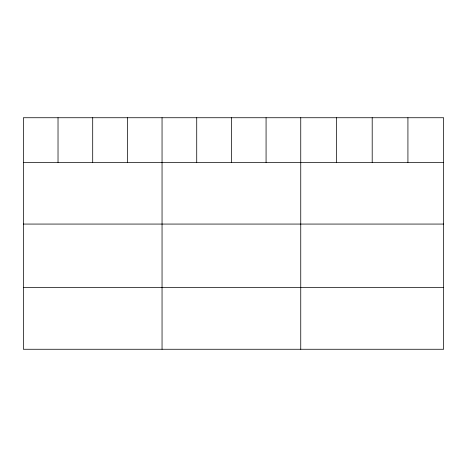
<?xml version="1.0" encoding="UTF-8"?>
<svg xmlns="http://www.w3.org/2000/svg" width="467" height="467" viewBox="0 0 467 467"><rect width="100%" height="100%" fill="white"/><g stroke="black" fill="none" stroke-linecap="round" stroke-linejoin="round"><path stroke-width="0.7" d="M443.65 162.399L443.65 349.263L23.35 349.263L23.35 117.737L443.65 117.737L443.65 162.399L23.35 162.399M23.35 224.067L443.65 224.067M23.35 287.602L443.65 287.602M407.924 117.737L407.924 162.399M372.199 117.737L372.199 162.399M336.474 117.737L336.474 162.399M300.748 117.737L300.748 349.263M266.073 117.737L266.073 162.399M231.398 117.737L231.398 162.399M196.724 117.737L196.724 162.399M162.049 117.737L162.049 349.263M127.374 117.737L127.374 162.399M92.7 117.737L92.7 162.399M58.025 117.737L58.025 162.399"/></g></svg>
